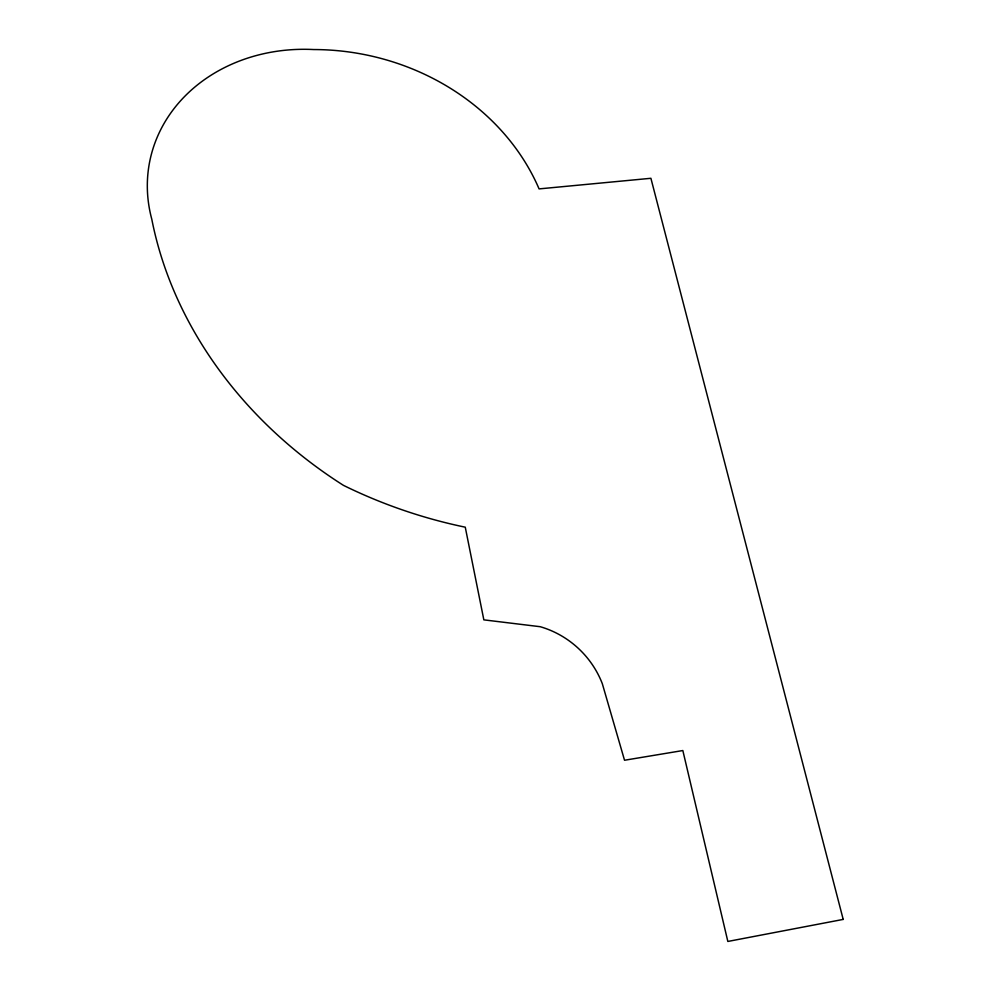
<?xml version="1.0" encoding="UTF-8"?>
<svg xmlns="http://www.w3.org/2000/svg" width="991" height="991" viewBox="0 0 991 991"><rect width="100%" height="100%" fill="white"/><g stroke="black" fill="none" stroke-linecap="round" stroke-linejoin="round"><path stroke-width="1.49" d="M843.205 919.413L727.84 941.45L682.836 750.546L624.528 760.246L602.317 683.691A91.482 87.307 43.9 0 0 540.219 626.708L483.843 619.858L465.262 527.187A433.352 366.236 19.2 0 1 343.456 485.355A420.89 357.553 21 0 1 151.784 219.197A166.067 143.261 10.4 0 1 313.763 49.55A230.668 201.991 10.9 0 1 539.079 188.897L650.901 178.293L843.205 919.413"/></g></svg>
